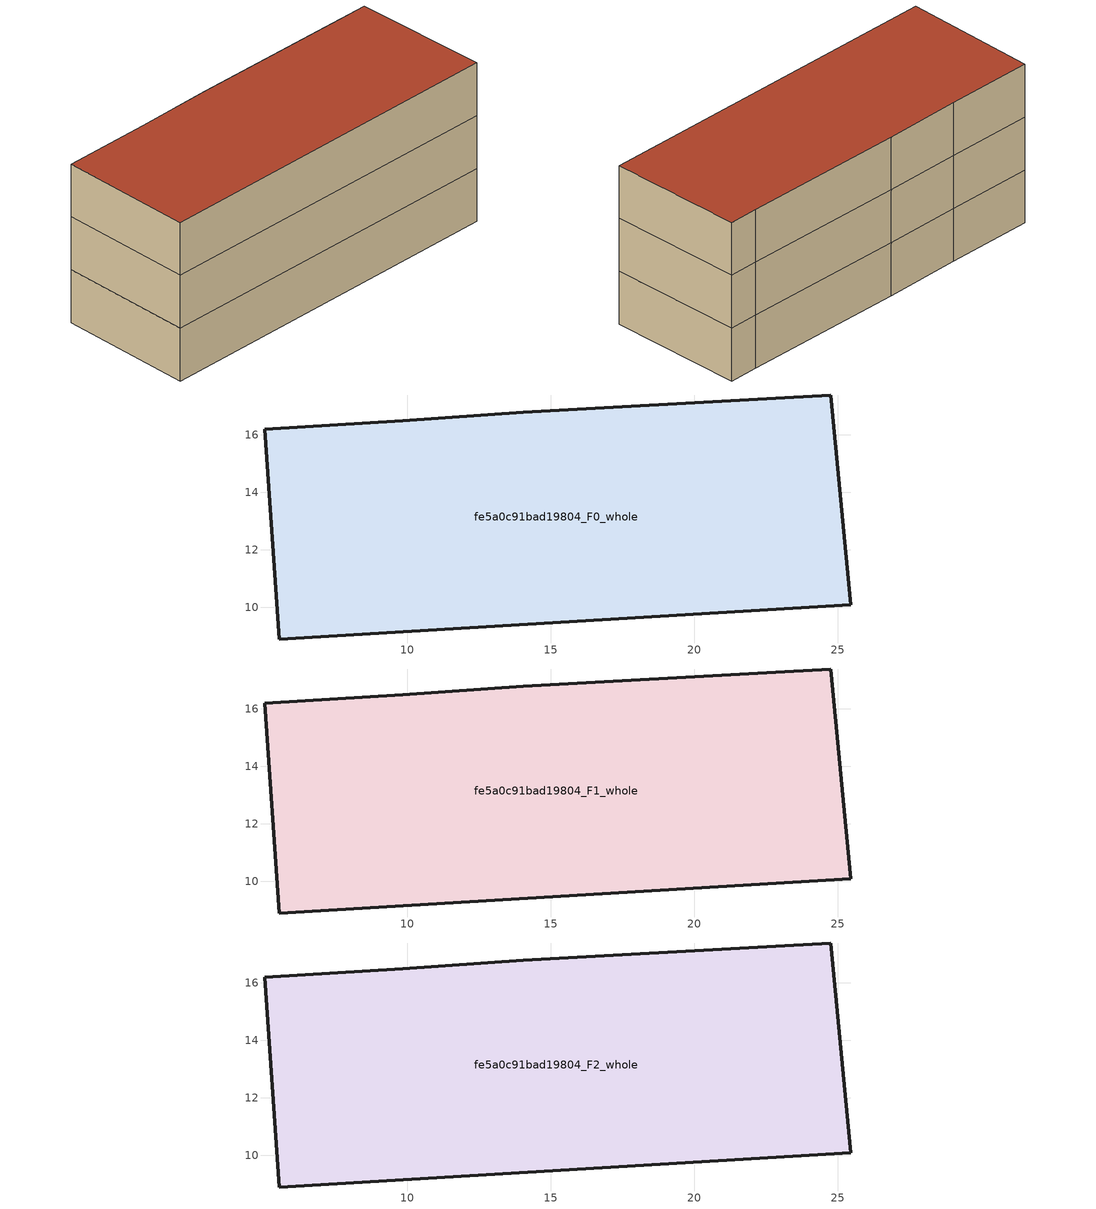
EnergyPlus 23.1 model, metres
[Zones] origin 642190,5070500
fe5a0c91bad19804_F0_whole
 floor ground (EU_floor_Construction): 24.75,17.39 25.45,10.09 5.53,8.89 5.03,16.2 9.84,16.49 14.04,16.79 23.15,17.29 z0
 wall outside (EU_wall_Construction): 5.03,16.2 5.53,8.89 25.45,10.09 24.75,17.39 23.15,17.29 14.04,16.79 9.84,16.49 5.03,16.2 z0:3
fe5a0c91bad19804_F1_whole
 floor to fe5a0c91bad19804_F0_whole (EU_floor_Construction): 24.75,17.39 25.45,10.09 5.53,8.89 5.03,16.2 9.84,16.49 14.04,16.79 23.15,17.29 z3
 wall outside (EU_wall_Construction): 5.03,16.2 5.53,8.89 25.45,10.09 24.75,17.39 23.15,17.29 14.04,16.79 9.84,16.49 5.03,16.2 z3:6
fe5a0c91bad19804_F2_whole
 floor to fe5a0c91bad19804_F1_whole (EU_floor_Construction): 24.75,17.39 25.45,10.09 5.53,8.89 5.03,16.2 9.84,16.49 14.04,16.79 23.15,17.29 z6
 wall outside (EU_wall_Construction): 5.03,16.2 5.53,8.89 25.45,10.09 24.75,17.39 23.15,17.29 14.04,16.79 9.84,16.49 5.03,16.2 z6:9
 roof outside (EU_roof_Construction): 25.45,10.09 24.75,17.39 23.15,17.29 14.04,16.79 9.84,16.49 5.03,16.2 5.53,8.89 z9
[Building]
EU S2 Campaign: North Axis=0; Terrain=City; Solar Distribution=FullExterior
[Site:Location]
Lyon-Bron: Latitude=45.75; Longitude=5; Time Zone=1; Elevation=198
[SizingPeriod:WeatherFileDays]
AnnualSizingPeriod: Begin Month=1; Begin Day of Month=1; End Month=12; End Day of Month=31; Day of Week for Start Day=Monday; Use Weather File Daylight Saving Period=No; Use Weather File Rain and Snow Indicators=No
[MATERIAL]
EU_InternalMass_Material: Roughness=MediumRough; Thickness=0.1; Conductivity=1; Density=1800; Specific Heat=900; Thermal Absorptance=0.9; Solar Absorptance=0.7; Visible Absorptance=0.7
[MATERIAL:NOMASS] Roughness=MediumRough; Thermal Absorptance=0.9; Solar Absorptance=0.7; Visible Absorptance=0.7
Name | Thermal Resistance
EU_wall_NoMass | 0.87146
EU_roof_NoMass | 0.842276
EU_floor_NoMass | 0.496999
[CONSTRUCTION]
EU_wall_Construction: EU_wall_NoMass
EU_roof_Construction: EU_roof_NoMass
EU_floor_Construction: EU_floor_NoMass
EU_InternalMass_Construction: EU_InternalMass_Material
[ZONE] Type=1; Multiplier=1; Ceiling Height=autocalculate; Volume=437.505; Floor Area=autocalculate; Part of Total Floor Area=Yes
fe5a0c91bad19804_F0_whole; fe5a0c91bad19804_F1_whole; fe5a0c91bad19804_F2_whole
[INTERNALMASS] Construction=EU_InternalMass_Construction; Surface Area=145.835
Name | Zone or ZoneList
fe5a0c91bad19804_F0_whole_EU_InternalMass | fe5a0c91bad19804_F0_whole
fe5a0c91bad19804_F1_whole_EU_InternalMass | fe5a0c91bad19804_F1_whole
fe5a0c91bad19804_F2_whole_EU_InternalMass | fe5a0c91bad19804_F2_whole
[OTHEREQUIPMENT] Fuel Type=Electricity; Design Level Calculation Method=Watts/Area; Power per Zone Floor Area=1; Fraction Latent=0; Fraction Radiant=0; Fraction Lost=0; Carbon Dioxide Generation Rate=0; EndUse Subcategory=EU_Step8_InternalGains
Name | Zone or ZoneList or Space or SpaceList | Schedule
EU_Step8_InternalGain_fe5a0c91bad19804_F0_whole_f000 | fe5a0c91bad19804_F0_whole | EU_Step8_GainSchedule_fe5a0c91bad19804_F0_whole_f000
EU_Step8_InternalGain_fe5a0c91bad19804_F1_whole_f000 | fe5a0c91bad19804_F1_whole | EU_Step8_GainSchedule_fe5a0c91bad19804_F1_whole_f000
EU_Step8_InternalGain_fe5a0c91bad19804_F2_whole_f000 | fe5a0c91bad19804_F2_whole | EU_Step8_GainSchedule_fe5a0c91bad19804_F2_whole_f000
[ZONEVENTILATION:DESIGNFLOWRATE] Schedule=EU_AlwaysOn; Design Flow Rate Calculation Method=AirChanges/Hour; Air Changes per Hour=0.425; Ventilation Type=Natural; Fan Pressure Rise=0; Fan Total Efficiency=1; Constant Term Coefficient=1; Temperature Term Coefficient=0; Velocity Term Coefficient=0; Velocity Squared Term Coefficient=0; Minimum Indoor Temperature=-100; Maximum Indoor Temperature=100; Delta Temperature=-100; Minimum Outdoor Temperature=-100; Maximum Outdoor Temperature=100; Maximum Wind Speed=40
Name | Zone or ZoneList or Space or SpaceList
EU_ConstantAir_fe5a0c91bad19804_F0_whole | fe5a0c91bad19804_F0_whole
EU_ConstantAir_fe5a0c91bad19804_F1_whole | fe5a0c91bad19804_F1_whole
EU_ConstantAir_fe5a0c91bad19804_F2_whole | fe5a0c91bad19804_F2_whole
[HVACTEMPLATE:THERMOSTAT] Constant Heating Setpoint=20; Constant Cooling Setpoint=50
EU_HeatOnly_fe5a0c91bad19804_F0_whole; EU_HeatOnly_fe5a0c91bad19804_F1_whole; EU_HeatOnly_fe5a0c91bad19804_F2_whole
[HVACTEMPLATE:ZONE:IDEALLOADSAIRSYSTEM] System Availability Schedule=EU_AlwaysOn; Maximum Heating Supply Air Temperature=50; Minimum Cooling Supply Air Temperature=13; Maximum Heating Supply Air Humidity Ratio=0.0156; Minimum Cooling Supply Air Humidity Ratio=0.0077; Heating Limit=NoLimit; Cooling Limit=NoLimit; Heating Availability Schedule=EU_AlwaysOn; Cooling Availability Schedule=EU_CoolingOff; Dehumidification Control Type=ConstantSensibleHeatRatio; Cooling Sensible Heat Ratio=0.7; Dehumidification Setpoint=60; Humidification Control Type=None; Humidification Setpoint=30; Outdoor Air Method=None; Outdoor Air Flow Rate per Person=0.00944; Outdoor Air Flow Rate per Zone Floor Area=0; Outdoor Air Flow Rate per Zone=0; Demand Controlled Ventilation Type=None; Outdoor Air Economizer Type=NoEconomizer; Heat Recovery Type=None; Sensible Heat Recovery Effectiveness=0.7; Latent Heat Recovery Effectiveness=0.65
Name | Template Thermostat
fe5a0c91bad19804_F0_whole | EU_HeatOnly_fe5a0c91bad19804_F0_whole
fe5a0c91bad19804_F1_whole | EU_HeatOnly_fe5a0c91bad19804_F1_whole
fe5a0c91bad19804_F2_whole | EU_HeatOnly_fe5a0c91bad19804_F2_whole
[SIZING:ZONE] Zone Cooling Design Supply Air Temperature Input Method=SupplyAirTemperature; Zone Cooling Design Supply Air Temperature=13; Zone Heating Design Supply Air Temperature Input Method=SupplyAirTemperature; Zone Heating Design Supply Air Temperature=50; Zone Cooling Design Supply Air Humidity Ratio=0.008; Zone Heating Design Supply Air Humidity Ratio=0.008; Cooling Design Air Flow Method=DesignDay; Cooling Design Air Flow Rate=0; Cooling Minimum Air Flow per Zone Floor Area=0.000762; Cooling Minimum Air Flow=0; Cooling Minimum Air Flow Fraction=0.2; Heating Design Air Flow Method=DesignDay; Heating Design Air Flow Rate=0; Heating Maximum Air Flow per Zone Floor Area=0.002032; Heating Maximum Air Flow=0.141576; Heating Maximum Air Flow Fraction=0.3; Account for Dedicated Outdoor Air System=No; Dedicated Outdoor Air System Control Strategy=NeutralSupplyAir; Dedicated Outdoor Air Low Setpoint Temperature for Design=autosize; Dedicated Outdoor Air High Setpoint Temperature for Design=autosize; Zone Load Sizing Method=Sensible Load Only No Latent Load; Zone Latent Cooling Design Supply Air Humidity Ratio Input Method=HumidityRatioDifference; Zone Cooling Design Supply Air Humidity Ratio Difference=0.005; Zone Latent Heating Design Supply Air Humidity Ratio Input Method=HumidityRatioDifference; Zone Humidification Design Supply Air Humidity Ratio Difference=0.005
fe5a0c91bad19804_F0_whole; fe5a0c91bad19804_F1_whole; fe5a0c91bad19804_F2_whole
[SCHEDULE:CONSTANT]
Name | Hourly Value
EU_AlwaysOn | 1
EU_CoolingOff | 0
[SCHEDULE:FILE] Column Number=1; Rows to Skip at Top=0; Number of Hours of Data=8760; Column Separator=Comma; Interpolate to Timestep=No; Minutes per Item=60; Adjust Schedule for Daylight Savings=Yes
Name | File
EU_Step8_GainSchedule_fe5a0c91bad19804_F0_whole_f000 | C:\Users\o_iseri\Desktop\OpenUBEM\openubem\outputs\eu_evidence\EU-11\FR-LYO-HAUTCOEURPENTES\idfs\fe5a0c91bad19804\fe5a0c91bad19804_F0_whole_f000_gain.csv
EU_Step8_GainSchedule_fe5a0c91bad19804_F1_whole_f000 | C:\Users\o_iseri\Desktop\OpenUBEM\openubem\outputs\eu_evidence\EU-11\FR-LYO-HAUTCOEURPENTES\idfs\fe5a0c91bad19804\fe5a0c91bad19804_F1_whole_f000_gain.csv
EU_Step8_GainSchedule_fe5a0c91bad19804_F2_whole_f000 | C:\Users\o_iseri\Desktop\OpenUBEM\openubem\outputs\eu_evidence\EU-11\FR-LYO-HAUTCOEURPENTES\idfs\fe5a0c91bad19804\fe5a0c91bad19804_F2_whole_f000_gain.csv
